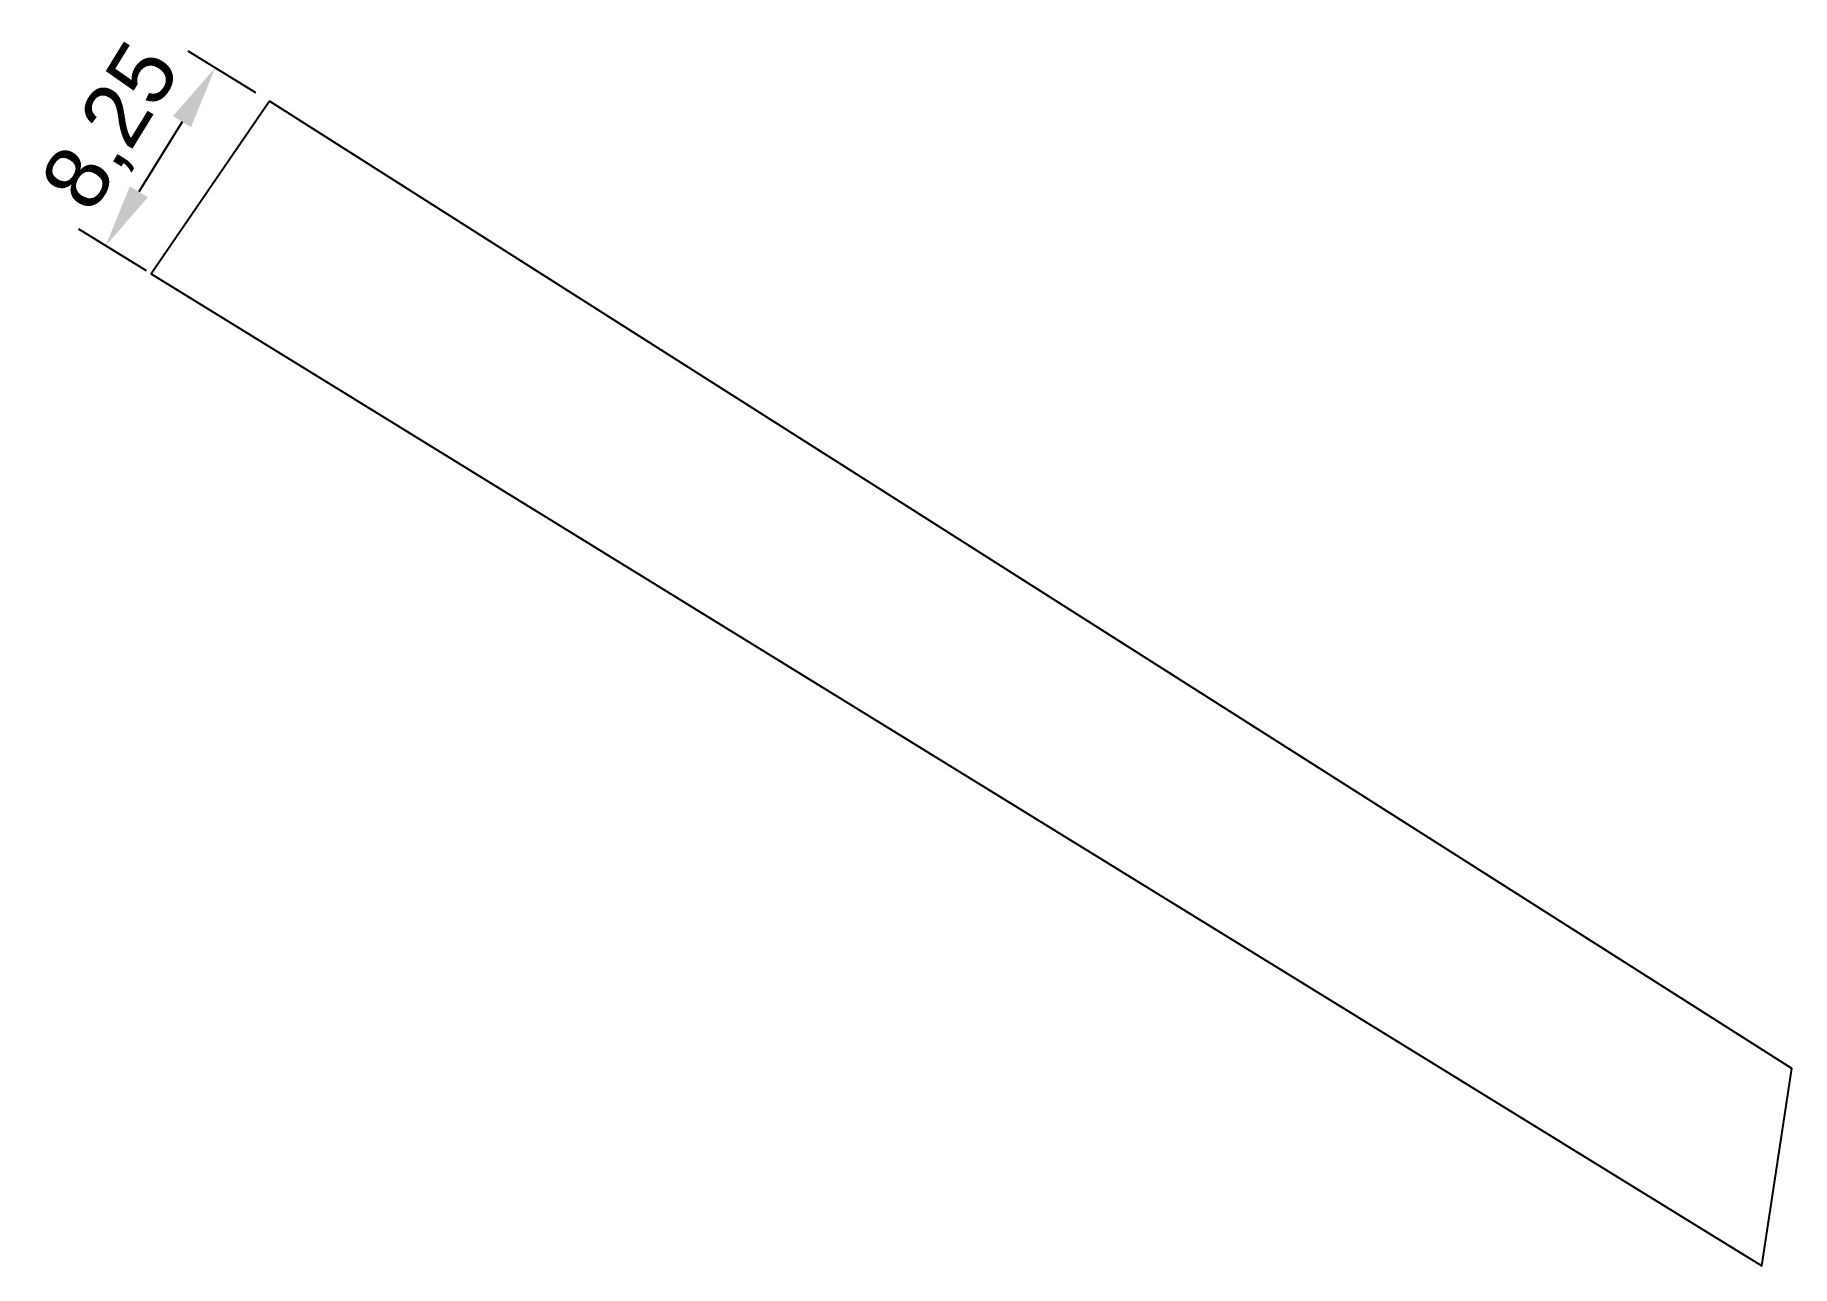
# Model space of a CAD drawing. Header units: millimetres. Extents: x 612746.8 to 612816.1, y 1318151.7 to 1318200.3.
import ezdxf

# ---------------------------------------------------------------- set-up
doc = ezdxf.new("R2010")
doc.units = ezdxf.units.MM
doc.styles.get("Standard").update_dxf_attribs({"font": 'arial.ttf'})
doc.dimstyles.new('ISO-25', dxfattribs={"dimtxt": 2.5, "dimasz": 2.5, "dimexe": 1.25, "dimexo": 0.625, "dimtad": 1, "dimtxsty": 'Standard', "dimcen": 2.5, "dimadec": 0, "dimazin": 0, "dimtfac": 1, "dimtmove": 0, "dimatfit": 3, "dimfxl": 1, "dimarcsym": 0})

# ---------------------------------------------------------------- blocks, each defined once
blk = doc.blocks.new('*D2')
at = {"color": 0, "lineweight": -2, "transparency": 16777216}
for p, q in [((612755.478, 1318197.998), (612752.807, 1318199.642)), ((612752.561, 1318196.858), (612750.858, 1318194.092)), ((612751.154, 1318190.974), (612748.483, 1318192.619))]:
    blk.add_line(p, q, dxfattribs=at)
at = {"color": 0, "transparency": 16777216}
for points in [[(612752.206, 1318197.076), (612752.916, 1318196.639), (612753.871, 1318198.987)], [(612750.503, 1318194.311), (612751.213, 1318193.874), (612749.548, 1318191.963)]]:
    blk.add_solid(points, dxfattribs=at)
at = {"layer": 'Defpoints', "color": 0, "transparency": 16777216}
for p in [(612756.01, 1318197.67), (612749.548, 1318191.963), (612751.686, 1318190.647)]:
    blk.add_point(p, dxfattribs=at)
at = {"color": 0, "transparency": 16777216, "insert": (612749.898, 1318196.59), "char_height": 2.5, "attachment_point": 5, "rotation": 58.38345}
blk.add_mtext('8,25', dxfattribs=at)

msp = doc.modelspace()

# ---------------------------------------------------------------- linework, layer by layer
msp.add_lwpolyline([(612756.01, 1318197.67), (612751.34, 1318190.86), (612814.92, 1318151.72), (612816.1, 1318159.5)], close=True)

# ---------------------------------------------------------------- dimensions: what is measured, and where the dimension line sits
dim = msp.add_aligned_dim(p1=(612756.01, 1318197.67), p2=(612751.686, 1318190.647), distance=-2.511, dimstyle='ISO-25')
dim.commit()
dim.dimension.update_dxf_attribs({"geometry": '*D2', "text_midpoint": (612749.898, 1318196.59)})

doc.saveas('drawing.dxf')
